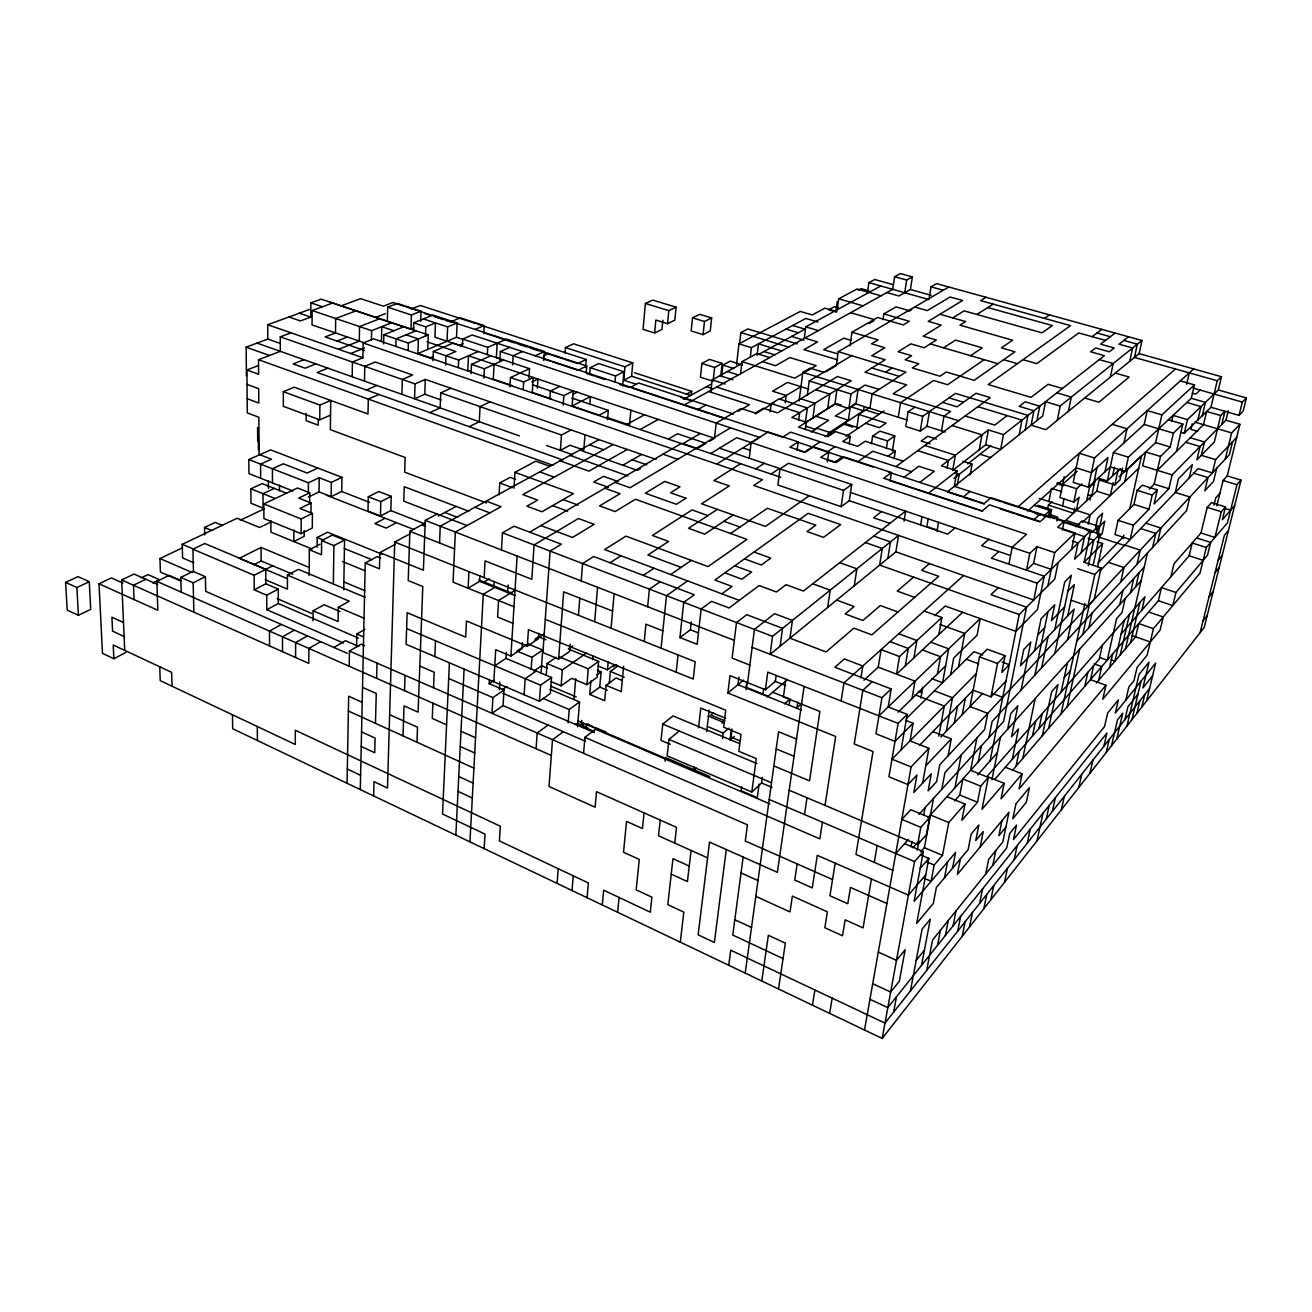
<?xml version="1.0" encoding="UTF-8"?>
<svg xmlns="http://www.w3.org/2000/svg" width="1312" height="1312" viewBox="0 0 1312 1312"><rect width="100%" height="100%" fill="white"/><g stroke="black" fill="none" stroke-linecap="round" stroke-linejoin="round"><path stroke-width="1.5" d="M365.359 597.386L298.414 569.375L287.443 575.115L287.426 589.137L265.155 579.642M293.872 529.95L293.839 541.544L304.22 536.296L304.253 530.524M295.577 657.509L295.626 642.601L307.451 635.877M301.104 533.672L301.17 518.962L312.42 513.418L312.305 528.031L301.104 533.672L263.909 518.519L263.827 503.923L297.512 487.982L309.73 492.804L309.665 503.595M306.188 413.411L306.155 420.66L318.209 425.137L318.258 419.692M308.369 493.017L308.435 482.816L319.21 477.716L331.346 482.422L341.94 477.338L341.727 491.508L331.165 496.658L319.078 491.918L308.336 497.1M309.156 575.574L309.337 549.728L320.062 544.201M288.902 316.996L300.432 320.932L310.78 317.11L310.878 302.859L321.128 299.152L428.27 334.888L427.745 349.386M332.69 303.006L312.141 310.55L312.043 324.917L364.457 342.842M310.993 513.878L311.059 502.988L298.71 498.084L309.73 492.804M313.043 620.871L313.125 610.818L324.08 604.734L340.038 611.54M317.11 547.202L317.209 537.494L327.557 532.213L381.972 554.172M319.078 491.918L319.21 477.716M378.889 394.469L368.311 399.094L367.983 413.985L294.265 387.204L283.31 391.698L283.31 406.326L319.751 419.824L319.882 405.08L330.706 400.439L330.362 429.664L405.162 457.494L404.703 472.172L486.473 502.955M343.744 589.777L344.564 540.036L332.33 535.099L321.62 540.61L321.473 554.714L309.337 549.728M331.165 496.658L331.346 482.422M333.379 583.725L333.888 545.595L344.564 540.036M287.443 575.115L349.222 601.175L338.316 607.292L338.102 621.544L313.125 610.818M352.19 376.757L352.436 362.03L362.916 357.75L363.211 343.006L373.576 338.857L780.656 477.322M347.073 783.264L348.648 696.213L362.194 702.33M349.189 666.234L349.468 651.064L361.128 644.143L364.539 645.619M356.602 646.914L356.864 634.024L364.884 629.334M364.474 381.103L364.785 366.343L375.199 362.014L412.624 375.002L402.341 379.463L401.898 394.338M360.292 789.578L365.244 563.028L377.134 556.567L380.677 558.01M371.444 339.742L371.64 330.657L391.796 322.719M390.828 510.63L391.238 496.33L378.774 491.524L368.311 496.772L368 511.106L380.447 515.993L390.828 510.63L424.99 523.931M381.431 341.12L381.792 326.672L393.895 330.739M383.58 343.875L383.809 334.773L403.866 326.754M380.447 515.993L380.824 501.61L391.238 496.33M373.608 795.925L373.986 781.64L387.466 788.02L394.732 542.069L409.934 533.869M375.478 723.355L376.249 693.474L362.522 687.357M376.626 678.353L377.02 663.101M395.076 544.398L379.857 552.631L379.447 568.834L365.244 563.028M387.319 321.325L387.696 307.172L397.405 303.466L421.037 311.19L420.693 321.292M395.847 346.22L396.06 338.906L416.019 330.804M408.163 350.402L408.393 343.072L428.27 334.888M329.656 302.088L410.951 329.214L411.41 314.978L421.037 311.19M413.428 331.001L413.69 322.818L432.976 315.11L457.117 322.998L456.51 337.25L417.905 353.535L418.397 338.955L406.113 334.822M403.03 735.884L404.03 705.856L418.085 712.137L422.792 586.53L408.212 580.576L409.869 531.311L425.055 523.144M404.539 690.67L405.047 675.336M656.033 459.43L425.285 379.398L415.051 383.908L414.559 398.815L424.76 394.223L441.127 399.963M425.498 335.806L425.81 326.836L435.469 322.916L434.928 337.2L462.759 346.483M424.76 394.223L425.285 379.398M416.97 742.231L417.528 727.242L389.631 714.679M437.109 514.025L425.268 520.372L423.399 570.195L379.857 552.631M432.993 360.718L433.354 351.501L453.034 343.154L529.556 368.656L528.966 377.905M450.902 388.27L440.766 392.895L440.16 407.884L429.91 412.64M445.588 364.998L445.965 355.765L455.822 351.518L427.04 341.792M447.048 341.251L447.638 326.918L457.117 322.998M432.911 703.183L432.271 718.451L446.572 724.831M433.55 687.783L434.19 672.236L419.824 666.037M434.846 656.574L435.502 640.764M439.553 542.988L440.242 526.194L598.961 439.635M458.347 367.475L458.675 360.062L478.175 351.534M462.365 346.286L462.693 339.054L472.205 335.003L782.575 437.191L790.611 432.124L911.463 471.68M449.409 662.79L442.521 814.03L485.014 834.104L484.161 848.634M471.041 373.674L471.484 364.392L490.868 355.765M455.854 835.137L464.087 669.071M468.925 571.622L468.105 588.219L479.585 581.347L515.026 595.517M483.767 333.543L484.161 325.589L460.381 317.848L451.18 321.62M483.898 378.053L484.374 368.754L503.66 360.029M487.342 354.617L487.72 347.336L506.448 339.136L544.382 351.55L543.791 360.62M479.585 581.347L479.88 575.853M494.083 364.359L493.296 379.168L511.762 385.433M469.942 841.861L483.259 594.336L494.673 587.382M484.161 577.69L485.063 560.896L531.803 579.281L534.082 544.939L578.444 518.502L594.139 524.324L572.491 537.477L540.905 525.571M497.15 343.219L496.362 357.7L499.954 358.898M499.872 360.669L500.38 351.534L509.745 347.368M493.853 587.022L494.165 581.38M499.052 494.837L499.724 482.996L510.204 477.371L515.534 479.323M504.021 689.997L492.918 697.623L492.016 713.302L503.07 705.61L504.021 689.997L489.212 683.667L489.442 679.731M509.925 386.925L510.466 377.561L529.556 368.656M493.837 681.781L495.706 649.702L510.909 656.066L522.061 648.653L522.455 642.568M501.479 549.974L502.48 532.82L513.992 526.21L561.388 544.218L550.105 551.073L542.906 652.556L558.6 659.05L569.556 651.474L570.13 644.143M512.582 364.9L513.123 355.765L522.438 351.55M499.396 689.784L499.856 682.043M507.695 592.548L508.138 585.021M513.976 488.261L514.944 472.32L535.69 461.201L550.007 466.334M494.772 665.824L505.94 658.394L506.317 652.376M523.209 389.533L523.668 382.022L533.213 377.495L532.262 392.419L551.138 398.832M510.909 656.066L517.141 556.058M537.346 388.139L537.936 379.02L531.737 381.972M524.111 694.72L525.177 678.665L536.214 671.072M505.94 658.394L551.548 677.5L550.368 693.507L539.445 701.28L406.08 644.29L407.146 612.704L465.678 637.156L466.465 620.986L527.342 646.144L528.441 629.645L725.733 710.186L723.634 727.209L741.001 734.376L738.836 751.3L756.253 758.582L751.809 792.022L667.168 755.86L668.94 739.427L679.222 731.014M531.147 669.169L531.95 657.312L542.709 650.03L527.785 643.864M549.843 398.586L550.351 391.042L559.798 386.417M538.838 633.27L538.461 638.731L527.342 646.144M541.052 673.564L542.709 650.03M536.083 748.709L537.198 733.047L548.039 725.077M539.445 701.28L540.593 685.176L551.548 677.5M565.029 353.223L565.439 347.565L573.524 343.81L632.778 362.899L631.597 376.216L623.758 380.218L624.906 366.835L632.778 362.899M563.176 405.064L563.848 395.601L573.229 390.927L572.114 405.966L599.19 415.166L608.309 410.377L607.522 419.692M571.097 429.975L561.47 435.043L560.372 450.393L569.966 445.227L582.069 449.475M546.218 675.5L547.071 663.593L556.239 657.279M558.6 659.05L563.668 591.827L612.573 611.064M550.991 681.584L561.126 685.848L562.34 669.94L586.349 653.114M585.611 367.442L586.218 359.488L477.748 324.179M586.218 373.166L586.759 365.999L538.018 350.042M583.791 450.082L584.988 434.78M589.76 373.69L590.22 367.688L598.698 363.555L623.905 371.772L622.692 385.794M589.859 404.014L590.449 396.634L572.114 405.966M568.145 723.01L569.228 709.53L579.56 701.936L549.892 689.39M557.059 883.402L558.223 868.708M578.461 615.262L579.822 598.174M581.2 580.937L582.577 563.537L593.696 556.518L694.294 594.762L683.732 602.306L679.928 637.566L697.164 644.34L701.149 608.981L711.612 601.339L729.095 607.981L759.107 585.546L776.458 591.991L786.019 584.676L803.42 591.072L905.657 511.09L904.017 521.159M574 699.64L575.689 678.648M577.526 726.75L579.56 701.936M581.757 720.354L581.282 725.93L584.102 723.798M582.61 726.897L582.938 722.912M561.126 685.848L571.704 678.304L586.94 684.667L588.268 668.808L598.649 661.412L568.293 648.981L572.737 645.93M571.999 890.52L573.246 875.793M583.578 753.285L584.922 737.36L595.566 729.226L769.701 803.83M594.68 621.724L597.583 587.3M615.033 382.022L615.541 375.97L623.905 371.772M621.724 680.288L616.082 677.96L606.078 685.323L604.717 700.723L589.76 694.458L590.892 681.01M592.696 659.674L593.024 655.77M598.649 661.412L597.288 677.172L586.94 684.667M589.76 694.458L599.781 687.094L601.126 671.81L597.419 670.284M587.071 897.703L588.383 882.96L499.413 840.91L500.315 826.232L295.331 730.259L295.282 744.462L160.228 680.649L159.752 666.791M611.048 628.251L614.114 593.729M598.026 665.906L607.472 669.792L608.161 661.953M629.53 425.072L630.859 410.197M609.244 683.667L610.326 671.482L617.968 665.922M654.639 333.002L655.836 320.062L667.546 323.67L674.827 320.161L676.106 307.172L652.802 300.104L645.389 303.482L643.06 329.378L654.639 333.002L661.953 329.443L662.839 320.259M623.61 666.217L621.232 691.604L606.078 685.323M602.274 904.952L603.668 890.176L650.293 912.201L651.9 897.195L636.156 889.815L639.288 859.458L623.512 852.21L626.546 821.378L642.47 828.544L644.077 812.882M667.546 323.67L668.792 310.616L676.106 307.172M617.608 912.266L619.067 897.457M644.241 641.47L645.93 624.184L662.855 630.842M647.652 606.751L649.374 589.137L660.133 581.774M692.506 317.848L691.162 330.952L703.084 334.642L710.235 331.018L711.645 317.947L699.722 314.339L692.506 317.848L704.478 321.489L711.645 317.947M661.068 648.177L666.48 595.697L687.603 580.904M691.326 394.928L691.703 391.337L634.467 372.739M703.084 334.642L704.478 321.489M739.378 743.527L672.974 715.926L662.757 724.109L661.035 740.394L670.137 744.265M720.862 375.166L722.174 363.408L709.48 359.406L701.887 363.424L700.428 377.184L713.121 381.251M665.053 761.157L665.43 757.549L709.89 776.573M660.231 820.082L658.526 835.793L707.594 857.884M676.188 672.154L678.058 654.934M710.874 391.845L712.186 379.873L742.33 363.375M713.334 379.283L714.63 367.458L722.174 363.408M679.928 637.566L690.424 629.776L691.276 622.036M709.382 441.34L714.515 438.274L716.204 423.054L741.149 408.458L755.335 413.067L763.354 408.294L777.573 412.886L837.4 376.544L851.193 380.792L791.89 417.528L806.339 422.185L805.322 429.713M721.6 376.593L722.879 365.064L730.194 361.128L742.674 365.031M674.745 843.091L676.516 827.347L596.501 791.677L595.123 807.224L549.006 786.462L552.516 739.738L563.291 731.686M736.524 364.851L738.951 343.842L800.238 311.436L812.259 314.962L824.92 308.156L836.908 311.666M739.542 343.924L740.854 332.592L747.873 328.935L797.319 343.924M578.002 720.878L693.589 770.374L694.032 766.536M698.525 727.766L700.805 708.086L725.815 718.353M740.608 373.608L741.985 361.653L756.794 353.584L769.734 357.586M680.288 942.164L683.831 912.135L667.792 904.624L672.974 858.671L689.243 866.084M691.096 850.455L687.422 881.566L671.236 874.136M750.284 357.274L751.415 347.68L805.814 318.439L817.95 322.03M706.66 731.571L709.185 710.136M757.139 355.322L758.5 343.859L781.804 351.009M749.25 458.249L751.153 442.456L768.11 431.976L798.204 441.882L797.155 449.721M825.018 805.388L835.662 736.475L727.848 692.982L729.98 675.631L765.421 689.751L775.376 681.371L776.163 675.532M722.551 738.426L723.207 733.047L728.947 728.176M770.111 411.82L771.259 403.588L779.066 398.93L807.339 407.966L805.338 422.792M731.358 729.308L730.013 740.034L734.244 736.409M732.014 729.242L731.03 737.164L740.034 740.903M738.935 677.025L737.967 684.7L801.55 710.136M746.823 681.797L746.118 687.324L768.586 696.311M746.249 689.751L747.217 682.207M726.274 849.536L714.368 942.492L698.148 934.816L709.53 842.074L777.393 872.332L804.092 686.422M747.61 682.65L754.433 629.416L774.539 613.672L792.415 620.428L789.972 638.157L826.052 651.949L853.899 628.153L871.857 634.86L938.703 576.312L921.598 570.294L929.454 563.586M785.281 402.686L786.2 395.502L772.571 391.173L787.479 382.432L808.75 389.123M779.984 468.909L777.901 485.014L841.123 506.662L849.307 500.676L851.718 484.489L788.528 463.267L779.984 468.909L843.501 490.376L851.718 484.489M741.674 786.872L741.165 790.742L757.303 797.647L759.123 784.084M804.289 338.283L805.781 326.868L880.762 285.983M799.106 400.882L802.862 372.362L810.127 368.131L823.723 372.313M798.68 420.168L799.664 412.706L771.259 403.588M762.928 694.048L763.666 688.505M728.75 965.271L730.751 950.232L884.993 1023.098L1149.591 688.439M743.15 857.064L732.768 935.046L783.051 958.58M765.421 689.751L767.766 672.121L898.097 723.404L907.232 714.384L888.191 706.955L891.209 688.964L834.875 667.25L844.354 658.936L862.837 666.004L860.951 677.845M772.522 636.353L770.128 654.327L895.883 551.86L898.556 535.411L772.522 636.353L502.48 532.82M807.306 395.371L809.225 380.956L851.586 355.716M751.809 792.022L761.6 783.018L762.338 777.508M780.148 646.176L782.559 628.317L746.741 614.705L736.491 622.544L732.129 658.099L749.857 665.086M812.882 418.02L814.9 403.276L800.779 398.799M835.793 312.305L837.286 301.514M745.2 973.11L778.574 731.752L796.532 739.082M785.839 679.239L783.395 696.918L819.885 711.448L809.537 780.837L773.85 765.929M837.154 309.829L838.68 298.841L857.015 289.001L881.024 295.823M827.675 408.688L829.709 394.108L815.72 389.713M948.838 287L838.253 351.682L836.302 365.605L825.92 371.788M789.201 704.741L789.972 699.132L772.67 692.244M849.208 443.981L850.324 436.404L835.547 431.632L827.888 436.666L798.532 427.122L834.924 404.112L836.958 389.615M827.38 461.791L828.774 451.935L813.424 446.884L805.256 452.263L789.939 447.195L798.204 441.882M797.794 702.1L797.007 707.66L801.616 703.593M850.012 345.81L851.947 332.215L877.597 317.488L903.246 324.917L909.347 321.276L883.829 313.912L882.976 319.587M761.78 981.015L768.356 935.292L785.347 943.164L778.524 989.002M834.924 404.112L848.88 408.524L850.98 393.977L865.084 385.088L879.056 389.402M828.069 433.468L848.388 420.168L850.356 406.654L863.509 410.804L864.083 406.917M867.347 293.363L868.905 282.638L874.743 279.505L893.357 284.737M848.88 408.524L855.965 403.948L858.081 389.5M841.123 506.662L843.501 490.376M827.642 607.456L830.184 590.17L812.735 583.791M856.752 428.335L858.802 414.461L868.905 407.835M797.155 863.919L794.76 880.057L812.276 887.88L817.294 855.342L908.396 895.128L925.747 874.891M804.518 814.555L807.011 797.778M869.954 408.36L872.136 393.862L905.887 372.116L838.253 351.682M886.896 292.576L898.966 295.987L910.413 289.509L912.381 276.898L900.376 273.568L894.62 276.701L892.701 289.345L683.978 405.178M871.463 443.702L872.611 436.142L879.909 431.14L894.768 435.879L892.39 450.934M854.276 585.759L856.884 568.801L839.729 562.668M822.411 822.198L819.852 838.86L584.922 737.36M841.14 700.985L843.928 682.978L963.615 575.509M904.722 292.724L906.674 280.046L912.381 276.898M886.354 448.507L887.535 440.947L894.768 435.879M898.261 417.249L900.557 402.686L933.619 380.48L947.641 384.728L984.18 359.685M890.192 480.536L891.455 472.566L844.256 457.035L836.252 462.529L820.689 457.38L828.774 451.935M894.128 458.593L895.342 450.951L865.215 441.226L857.704 446.359L842.73 441.504L850.324 436.404M812.456 1005.172L814.883 989.97M835.17 863.148L829.955 895.768L847.814 903.722L850.504 887.453L886.912 903.525M914.923 407.146L908.117 411.804L905.756 426.498L920.253 431.074L926.977 426.269L929.404 411.64M1036.972 420.529L1039.76 406.195L1025.197 401.816L1019.26 406.343L1033.905 410.771L1031.134 425.186L1045.812 429.68L1139.128 353.633L1141.981 340.497L936.62 283.605L931.012 286.82L928.962 299.562L868.905 282.638M887.83 558.42L890.487 541.889L873.743 536.067M863.952 680.174L878.236 667.152L881.09 649.604L899.524 656.541L941.918 617.476L924.074 611.015M920.253 431.074L922.664 416.347L955.464 393.387L1027.968 415.412L1025.197 429.91M829.643 1013.372L832.169 998.153M891.209 688.964L881.926 697.738L875.957 733.785L895.014 741.378L913.103 723.273L905.592 720.321M920.68 524.702L922.024 516.633M899.524 656.541L896.555 674.122L962.631 612.294M941.491 430.844L943.984 416.166L950.56 411.46L893.16 393.748L906.608 384.892L865.051 372.214L885.157 359.75L871.693 355.7L884.813 347.746L871.562 343.793L878.056 339.923L851.947 332.215M928.256 518.568L926.879 526.588L937.768 530.294M905.313 665.938L908.298 648.456L889.979 641.617M871.43 878.991L863.066 927.896L845.141 919.827L842.501 935.784L824.838 927.748L827.38 911.84L792.366 896.063L790.004 911.906L755.81 896.358M874.284 862.378L877.154 845.584M898.097 723.404L888.946 776.802L907.97 784.576L916.94 775.097L913.824 792.497L931.258 773.834L928.142 790.841L936.62 781.64L939.753 764.732L1229.393 454.69L1232.591 441.668M913.923 657.87L916.908 640.502L898.72 633.778M947.116 468.154L948.428 460.496L917.744 450.639M936.981 531.196L938.539 522.209M901.082 749.939L907.232 714.384M912.004 698.64L915.038 681.174L878.236 667.152M1115.134 333.051L1100.604 344.154L1114.183 347.975L1109.296 351.796L1095.651 347.959L1090.633 351.796L1104.343 355.667L1003.434 434.616L988.395 429.942L941.426 465.858L957.038 470.893L954.332 486.342L1001.696 501.84M913.103 723.273L910.02 740.854L928.912 748.348L922.615 783.084M957.284 485.227L959.203 474.354L955.53 473.156M920.827 698.181L922.779 687.111M864.51 1030.002L911.102 766.897L928.912 748.348M938.884 634.516L941.918 617.476M970.158 474.96L972.094 464.202L963.008 461.283M937.44 673.86L940.524 656.705L922.385 649.965M979.293 449.737L981.966 434.862L952.086 425.531M911.069 846.863L912.07 841.32M924.812 445.473L955.333 455.231L952.676 470.45L985.722 444.735L988.395 429.942M232.47 714.778L232.667 728.718L882.189 1038.432L914.546 861.558L923.32 851.554L904.657 843.649M789.184 790.234L917.662 844.534L920.794 827.331L929.618 817.524L910.741 809.717L901.803 819.393L920.794 827.331M917.318 849.996L918.974 840.894M923.697 815.096L925.058 807.684M938.785 736.13L944.296 706.069L915.235 694.901M950.61 674.794L953.693 658.017L977.079 635.221L980.212 618.608L878.925 715.86M893.603 1012.208L896.457 996.808M923.32 851.554L914.103 901.36L955.595 852.423L952.512 868.265M929.618 817.524L926.452 834.629L917.662 844.534M920.794 851.8L924.402 847.7L933.521 798.385M946.28 731.325L952.496 697.738L934.39 690.834M958.531 666.955L964.73 633.466L939.868 624.414M1003.434 434.616L1000.679 449.442L985.722 444.735M921.45 855.244L928.83 858.392L916.662 923.484L933.34 903.394L936.358 887.519L968.125 849.635L971.224 833.973L978.867 824.969L975.751 840.549L983.262 831.595L980.162 846.962M941.836 789.266L944.952 772.604L984.574 729.652L987.756 713.351L970.011 706.578L979.49 656.869L987.165 649.194L1005.074 655.738L1001.794 672.4L1009.223 664.659L1002.138 662.052M948.1 755.81L951.266 738.836L932.848 731.62M954.316 722.945L957.432 706.332M962.237 714.696L965.353 698.181M910.413 990.937L922.09 929.158L930.339 919.105L921.5 965.419M946.92 796.679L964.992 804.026L948.756 822.558L942.492 855.342L934.193 865.034L931.126 881.287L923.878 878.171M1019.194 434.698L1021.966 420.119L977.916 406.671M954.956 787.741L961.204 754.99M954.513 800.943L959.761 795.023L962.86 778.967L980.687 786.118L988.346 777.393L970.618 770.324L976.899 737.967M926.682 970.372L932.52 940.081L1006.698 847.978L1009.732 833.415L1016.554 825.035L1013.504 839.532L1104.556 726.504L1107.64 713.056L1118.398 699.821L1115.315 713.138L1155.659 663.068L1146.59 700.985M944.509 877.81L947.576 861.886M1008.912 564.127L1012.159 547.366L1026.476 534.263L736.672 437.732L710.678 453.526M937.539 945.329L940.474 930.192M964.992 804.026L961.827 820.312L977.506 802.222L980.687 786.118M978.26 761.829L981.409 745.823M919.45 745.413L973.143 690.161L990.986 696.885L997.514 663.511L1005.074 655.738M945.362 935.522L948.314 920.466M960.384 858.868L957.317 874.481L1008.977 812.243L1002.827 841.91L988.674 859.311L985.656 874.12M988.936 737.557L992.102 721.485L1186.655 510.532L1189.869 497.002L1175.29 492.459L1178.455 478.864L1192.346 464.579L1189.18 477.962M953.053 925.878L956.022 910.905M1036.939 546.661L1029.838 553.336L1026.509 570.146L1033.61 563.356L1036.939 546.661L1054.684 552.614L1074.987 532.984L1057.587 527.26L1064.262 520.979L1047.107 515.386L1040.334 521.569L989.445 504.825L982.262 510.909L883.698 478.257L891.455 472.566M1057.275 420.332L1060.129 406.048L1141.981 340.497M990.068 760.944L1019.211 614.524L1054.717 579.1L1058.128 562.602M957.678 931.159L960.63 916.383M988.346 777.393L981.999 809.258L1004.188 783.362L986.968 776.507L1144.933 596.78L1141.817 610.228M991.938 779.738L1000.466 737.164M1048.862 501.496L1051.502 488.376L1061.818 491.672M1047.599 509.072L1048.403 505.087L1052.076 501.758M962.204 936.309L965.124 921.746M1068.444 411.246L1071.297 397.093L1056.849 392.829M1048.796 516.157L1049.928 510.483L1034.118 505.333M1050.092 517.043L1051.568 509.679L1038.087 505.3M1007.632 729.193L1010.798 713.531L1017.866 705.774L1011.552 736.77L1018.489 728.964L1012.274 759.271M1057.062 519.322L1090.928 530.392L1037.152 583.2L1033.758 600.01L895.883 551.86M969.519 926.961L972.454 912.463M1064.212 476.617L1059.932 497.609L1073.856 502.086L1079.104 497.199L1076.365 510.401M1021.064 690.079L1030.822 642.142L1023.737 649.522L1020.474 665.742L1074.118 609.063L1067.591 639.633M1056.882 520.946L1057.669 517.108L1048.846 514.222M979.67 903.345L982.655 888.782M1004.188 783.362L1001.04 798.811L1022.179 773.867L1005.353 767.241M1062.572 505.94L1064.114 498.412M1034.512 650.9L1041.121 618.723L1054.75 604.717L1051.42 620.691L1064.622 606.931M1047.845 585.956L1054.684 552.614M983.836 908.708L986.788 894.341M992.774 865.264L995.808 850.553M1001.942 820.722L998.858 835.695L1005.894 827.134M1062.392 530.032L1064.262 520.979M1016.029 766.29L1019.096 751.415M1034.873 675.106L1047.976 611.671M990.822 899.77L993.791 885.485M1073.856 502.086L1076.627 488.736L1081.875 483.915M1022.753 758.484L1035.217 698.542M1041.613 667.792L1048.124 636.533M1074.692 508.088L1073.626 513.271L1048.403 505.087M1022.179 773.867L1019.03 788.955L1105.95 685.29L1090.502 679.665L1093.618 665.692M1032.446 736.065L1035.562 721.223M1054.766 629.498L1064.754 581.872L1071.314 575.23L1054.799 653.507M1071.543 549.416L1074.987 532.984M1110.346 377.102L1113.199 363.539L1099.325 359.603M1004.5 882.32L1007.485 868.183M1094.503 457.97L1079.218 453.247L1073.216 482.373L1088.353 487.178L1094.503 457.97L1193.674 368.934M1086.68 500.676L1089.436 487.621L1094.503 482.914M1038.973 728.554L1042.089 713.794M1090.01 500.052L1091.125 494.837M1014.176 859.704L1017.177 845.518M1093.962 481.98L1097.029 467.515M1095.29 479.175L1091.748 495.92L1087.861 494.673M1042.318 735.72L1051.666 691.67L1057.997 684.536L1048.649 728.357M1067.771 615.771L1074.397 584.529L1067.952 591.154M1081.154 552.729L1084.565 536.641L1063.688 529.769M1088.255 524.259L1090.239 514.878L1039.153 498.363M1079.809 524.931L1065.787 520.356L1096.75 491.213L1099.505 478.273M1071.068 600.224L1087.976 606.062L1094.224 599.371L1101.08 567.965L1084.122 562.258L1090.928 530.392M1104.95 471.812L1108 457.494L1091.42 472.632L1076.201 467.859L1027.755 510.991M1129.763 361.276L1132.617 347.992L1119.021 344.187L1128.517 336.758M1027.263 843.157L1030.281 829.102M1095.651 527.309L1097.636 518.092L1102.638 513.205L1097.898 535.181M1061.096 692.162L1067.427 662.74M1088.271 565.702L1093.765 540.15L1088.156 538.314M1098.062 478.06L1107.279 480.946L1113.38 452.591L1144.212 424.465L1147.295 410.574L1161.874 414.871L1194.428 384.892L1180.357 380.89M1096.52 533.804L1098.16 526.178L1081.957 520.913L1075.873 526.752M1061.031 713.941L1084.893 603.536M1093.175 565.226L1099.932 534L1083.22 528.539M1112.592 475.944L1114.495 467.17M1113.166 482.554L1110.362 495.526L1096.75 491.213M1036.988 840.861L1043.007 813.161M1087.976 606.062L1094.831 574.459L1101.08 567.965M1100.276 480.323L1114.823 484.899L1117.84 471.024M1123.925 442.964L1127.008 428.778L1112.215 424.35M1067.099 706.889L1079.645 649.161M1082.843 634.434L1089.337 604.619M1097.586 566.653L1102.605 543.529L1097.111 541.725M1122.58 468.122L1119.989 479.962L1114.823 484.899M1046.205 819.196L1049.223 805.355M1088.829 627.858L1092.06 613.098M1088.353 487.178L1110.329 466.826L1125.253 471.451L1128.386 457.183L1191.312 398.307L1194.428 384.892M1052.339 811.439L1055.373 797.663M1124.81 481.619L1127.615 468.843M1118.103 520.339L1114.987 534.542L1130.19 539.511L1133.388 525.259L1149.017 509.171L1152.231 495.05L1157.299 489.901L1142.293 485.227L1137.143 490.311L1133.994 504.398L1118.103 520.339L1133.388 525.259M1084.778 686.324L1087.878 672.285M1061.342 809.783L1064.36 796.236M1123.088 538.592L1123.859 535.132M1129.681 508.99L1141.555 455.608L1119.251 476.781M1102.392 645.176L1099.259 659.182L994.742 779.459M1098.652 680.321L1101.736 666.594L1094.159 663.872M1120.727 582.02L1123.974 567.538L1108.312 562.307M1125.253 471.451L1155.626 442.603L1161.874 414.871M1119.792 604.537L1122.99 590.351M1078.743 787.577L1081.76 774.228M1109.575 667.48L1112.658 653.901M1125.22 598.518L1122.039 612.507L1116.61 618.608L1107.23 660.198L1099.686 657.509M1105.95 685.29L1102.802 699.181L1160.103 630.137L1163.236 616.984L1148.672 611.999M1149.246 489.097L1154.199 484.128L1160.497 456.445L1170.206 446.982L1173.371 433.124L1182.834 424.055L1168.352 419.791M1124.236 620.33L1114.938 661.182L1111.215 659.854M1130.567 592.565L1133.765 578.526M1136.979 564.39L1140.226 550.138L1124.827 545.087M1089.96 773.26L1092.962 760.058M1171.731 421.218L1173.059 415.396L1187.458 419.61L1218.323 389.976L1221.488 376.724L1139.128 353.633M1157.299 489.901L1154.084 503.956L1168.894 488.704L1172.108 474.878L1225.949 420.234L1228.212 410.869M1120.218 654.983L1129.517 614.311M1135.831 586.71L1139.029 572.737M1125.434 648.85L1147.459 553.041M1186.671 384.219L1189.279 372.87M1103.884 746.249L1106.918 733.064L887.814 1007.632L869.954 999.268M1130.567 642.798L1139.866 602.536M1152.592 547.465L1155.823 533.443L1140.669 528.556M1106.213 752.514L1109.23 739.492M1176.503 451.377L1182.834 424.055M1157.643 541.987L1160.874 528.031L1145.819 523.193M1111.494 745.774L1117.545 719.747L1122.744 713.22L1116.709 739.132M1180.702 432.173L1184.293 433.239L1187.458 419.61M1125.794 700.132L1128.878 686.93L1134.011 680.616L1137.11 667.398L1147.18 655.147L1153.428 628.661L1200.037 573.098L1206.302 547.514L1227.474 522.816L1236.97 484.702L1241.037 480.126L1227.212 475.928L1223.079 480.471L1216.831 505.891M1192.231 423.809L1190.919 429.385L1197.823 431.418M1124.86 719.714L1127.877 706.774L1137.963 694.146M1197.872 420.02L1201.021 406.589L1186.835 402.489M1126.926 726.094L1139.078 674.384L1149.033 662.166L1142.916 687.947L1152.608 675.795M1012.618 770.259L1158.381 600.699L1161.464 587.612L1175.946 592.466L1207.499 555.222L1210.648 542.446L1196.642 537.953M1202.284 415.724L1205.433 402.358L1191.312 398.307M1131.928 719.698L1141.014 681.24M1136.881 713.384L1139.882 700.706M1184.293 433.239L1210.943 407.278L1217.241 380.742L1221.488 376.724M1170.927 576.739L1174.027 563.684L1200.988 533L1207.22 507.367L1211.517 502.594L1225.49 506.957L1222.325 519.765L1234.707 505.481M1141.768 707.135L1144.769 694.54M1175.946 592.466L1172.797 605.586L1158.381 600.699M1221.767 424.481L1224.949 411.312L1220.701 415.543L1214.371 441.914L1196.856 459.922L1200.037 446.523L1185.736 442.242M1121.12 634.04L1189.131 555.78L1192.231 542.971L1206.302 547.514M1236.708 437.322L1215.584 459.626L1212.37 472.91L1198.168 468.597L1100.358 570.605M1216.716 468.269L1213.518 481.389L1204.793 490.868L1207.991 477.601L1193.707 473.238M1213.977 505.153L1215.748 497.888L1219.947 493.23M1225.211 459.167L1231.64 432.911L1239.922 424.284L1225.949 420.234M1210.943 407.278L1239.036 415.379L1242.3 402.095L1246.4 397.946L1218.323 389.976M1227.212 475.928L1239.922 424.284M1246.4 397.946L1243.153 411.148L1239.036 415.379M1225.49 506.957L1221.275 511.762L1214.928 537.444L1200.988 533M1200.103 632.696L1224.358 535.345L1228.442 530.524M1241.037 480.126L1204.219 627.431L882.189 1038.432M1203.071 620.806L1207.188 615.59M916.202 960.335L924.419 950.118M1209.041 596.78L1213.157 591.679M1215.109 572.442L1219.209 567.456M1218.176 560.158L1222.276 555.222M1096.422 682.945L1135.651 636.828L1138.718 623.577L1153.428 628.661M920.22 868.314L928.83 858.392M912.84 847.798L917.744 842.271M977.67 774.9L997.333 752.76M1064.245 677.517L1070.412 670.58M895.752 853.538L908.412 839.483M928.043 817.671L1141.046 580.921M918.908 814.44L1003.631 721.42L1026.542 607.21L990.937 594.68L998.383 587.645M1076.775 641.092L1144.244 567.03M925.747 765.798L951.266 738.836M990.986 696.885L1005.96 681.059M940.819 737.016L982.688 693.343M1037.808 634.877L1044.664 627.726M1098.128 562.815L1122.531 537.658M976.292 673.597L891.963 759.172L911.102 766.897M1084.122 562.258L1102.605 543.529M1098.341 537.592L1102.047 533.886L1104.802 521.192L1096.11 529.769M1099.932 534L1074.692 559.174L1078.103 542.988L1072.38 541.085M906.494 718.418L973.963 651.687L982.737 654.918M1157.332 470.336L1203.514 424.662L1206.63 411.476L1220.701 415.543M1098.16 526.178L1092.174 532.098L1086.73 530.31M898.13 712.17L945.64 665.873M1082.433 522.406L1138.75 468.187M1107.279 480.946L1120.415 468.597M1200.119 390.074L1195.74 394.158L1192.264 393.157M872.25 681.65L862.82 690.325L854.243 743.97L873.005 751.53L855.965 854.456L892.783 870.364M934.636 615.689L945.198 606.046L1015.849 631.384L1037.48 609.473L1044.254 576.23L991.462 558.158L998.793 551.516M1043.663 516.206L1049.928 510.483M1048.911 512.106L1051.568 509.679M1033.692 519.88L1040.35 513.845M1062.654 484.292L1077.136 471.32M988.904 539.216L981.606 545.677L1010.338 555.452M1175.454 368.967L1017.735 507.088L1003.483 502.43M784.51 703.872L789.972 699.132M693.589 770.374L696.295 768.061M913.611 577.116L897.244 591.105L914.661 597.37M767.159 696.934L786.856 680.19M722.01 723.158L724.782 720.829L710.743 715.056L713.515 712.777M955.185 527.834L947.674 534.132L849.307 500.676M727.848 692.982L743.658 680.042M969.994 491.459L963.074 497.1L977.178 501.758M953.939 478.486L972.094 464.202M967.731 463.907L990.609 445.982M928.338 493.345L957.038 470.893M881.549 511.647L873.53 517.764L889.946 523.39M919.81 482.39L934.324 471.287L918.761 466.219L904.066 477.207M1007.173 415.592L994.742 425.104L965.173 415.97M583.971 727.717L588.596 724.224M1092.092 336.659L1101.834 329.378M721.895 593.828L731.998 586.431L714.876 580.035L808.176 513.304L840.68 524.587L823.559 537.379L807.06 531.557L815.769 525.194L767.372 508.269L730.571 533.492M895.932 466.596L990.298 397.602L975.98 393.272L957.038 406.818L942.606 402.39M613.54 666.726L616.525 664.561M596.812 674.926L601.126 671.81M607.472 669.792L614.623 664.594M887.994 456.215L895.342 450.951M809.242 495.756L765.437 526.424L701.576 503.775L729.292 485.916L713.908 480.569L740.608 463.71M857.589 461.906L872.775 451.262L903.312 461.201M533.935 671.022L541.594 665.758L547.219 668.103M502.365 689.604L506.99 686.438M670.711 574.525L691.326 560.388M842.353 456.888L834.514 462.25L826.904 459.741M1044.434 318.373L1049.534 314.88M489.212 683.667L493.935 680.485M643.29 575.361L653.966 568.211M733.228 514.993L704.708 534.148L688.554 528.293L717.336 509.368M835.039 446.67L827.232 451.902L797.335 442.062M970.568 355.7L982.262 347.844L955.562 340.103L943.607 347.795M846.125 436.322L884.042 410.968M526.243 644.897L516.944 651.064L531.95 657.312M535.394 638.813L538.445 636.779L545.874 639.813M534.574 640.322L543.84 634.155M771.03 474.058L779.508 468.466L719.468 448.179M820.115 441.783L804.223 452.23L796.745 449.737M836.433 428.548L863.509 410.804M825.1 436.568L845.026 423.497L858.737 427.892M848.618 407.491L835.367 416.002L848.388 420.168M851.996 405.588L855.309 403.473M811.308 432.074L817.13 428.335L830.873 432.78M610.08 562.733L620.92 555.747M755.761 468.86L764.322 463.333M804.568 423.186L815.638 416.183L828.626 420.348L814.867 429.188L805.519 426.154M817.343 415.1L835.81 403.44L841.304 405.178M885.534 372.165L892.176 367.967M976.866 314.454L993.233 304.122M716.746 464.071L759.697 437.47L500.38 351.534M952.758 317.881L964.107 310.862L1041.99 332.822L1052.355 325.556L987.838 307.533M986.001 297.283L980.622 300.628L1070.543 325.638L988.198 384.547L1031.035 397.356L1048.124 384.285L1062.392 388.483M514.681 590.498L498.56 600.502L497.592 617.05L512.943 623.331M484.062 582.003L489.278 578.887M755.433 413.87L763.272 409.18M764.83 408.262L774.08 402.735M780.164 399.094L800.976 386.679M730.587 427.827L630.039 487.752L614.852 482.324M333.92 647.456L345.466 640.699L358.816 646.488M640.535 468.515L637.419 470.352L579.806 450.082M700.296 433.501L682.978 443.653L697.328 448.54L705.971 443.374L677.533 433.764L668.743 438.815M738.344 411.23L749.464 404.703L708.628 391.501M908.872 311.321L911.807 309.616M529.654 532.164L681.24 443.505M320.636 641.65L308.845 648.44L308.746 663.38L121.655 579.97L124.706 650.375M883.829 313.912L896.047 306.893L908.658 310.501M622.839 465.219L641.601 454.428M869.249 323.49L873.89 320.817M627.284 449.458L588.924 471.123L560.093 460.84M697.689 409.688L705.938 405.014M294.38 630.154L282.506 636.812L282.506 651.687M613.065 444.522L522.816 494.608L537.641 500.102L526.899 506.17L541.922 511.762L573.426 493.64L514.944 472.32M640.6 429.254L658.312 419.414M281.408 624.479L269.485 631.072L269.534 645.898M683.552 399.324L711.022 384.219M758.631 354.47L804.945 329.148L792.694 325.491M686.356 394.272L691.703 391.337M626.693 424.514L644.536 414.789M438.306 516.026L456.182 506.416M858.278 290.231L861.213 288.64L869.02 290.854M278.292 603.504L278.275 589.088L266.713 595.222L266.779 609.703L278.292 603.504L358.406 638.075M395.617 523.111L386.204 528.08L374.855 523.586L384.301 518.666M272.699 565.816L254.118 575.279L254.233 589.842L265.828 583.791L278.275 589.088M122.951 583.086L111.389 577.92L99.023 583.791L102.467 653.343L113.849 658.722L125.936 652.441M630.203 387.45L638.764 383.022L733.523 414.051M253.954 564.619L261.154 560.962L292.658 574.23M307.877 566.932L261.072 547.432L239.26 558.322L286.36 578.231M181.204 592.106L180.794 577.411L193.159 582.807L205.394 576.69L205.705 591.351L347.303 653.327M573.508 394.01L577.165 392.173M180.794 577.411L193.077 571.36L205.394 576.69M99.023 583.791L157.834 610.277L156.866 581.364L169.166 575.361L181.253 580.642M270.075 522.373L259.579 527.473L237.128 518.273L182.22 544.316L182.598 557.944L193.914 562.799M311.059 502.988L299.923 508.416L312.42 513.418M469.22 426.646L479.306 421.726L480.077 406.622L490.048 401.849M152.7 582.938L159.441 579.642L148.026 574.607L141.253 577.87M145.796 579.264L133.463 585.234L134.037 599.568M586.759 365.999L577.985 370.263L552.434 361.833M78.425 615.328L90.708 609.358L89.282 581.708L78.015 576.624L65.6 582.397L67.224 610.129L78.425 615.328L76.883 587.53L65.6 582.397M121.655 579.97L134.021 574.066L157.653 584.512M586.218 359.488L577.69 363.588L565.259 359.504M193.454 571.753L192.913 549.187L204.754 543.512L265.762 569.293L265.828 583.791M179.711 580.544L160.408 572.098L159.949 558.535L182.614 547.744M240.26 520.274L264.302 508.81M76.883 587.53L89.282 581.708M204.672 534.984L204.508 527.457L215.234 522.406L222.564 525.44M274.257 488.392L262.99 493.656L263.072 508.138L250.986 503.25L250.871 488.818L262.17 483.603L286.442 493.23M317.832 468.056L307.156 473.042L283.31 463.792L272.42 468.745L272.453 482.914M543.365 356.028L548.728 353.551M535.23 355.749L544.382 351.55M292.871 490.983L248.968 473.632L248.837 459.528L270.649 449.885L341.94 477.338M319.751 419.824L330.526 415.117M366.376 390.008L376.856 385.482M430.238 357.717L433.501 356.323M459.233 345.318L463.005 343.695M475.059 329.427L484.161 325.589M327.869 368.164L317.209 372.493L562.815 459.987M350.714 353.518L364.506 347.959M410.951 329.214L414.149 327.918M315.848 363.9L305.155 368.196L293.183 363.932L303.925 359.685M338.594 349.32L359.291 341.087L359.57 326.573L379.808 318.718M337.036 341.038L347.352 337.004M411.164 309.042L420.299 305.466L475.813 323.539M259.12 455.362L258.89 417.265L247.296 412.903L246.902 370L257.857 365.753M375.626 317.422L385.351 313.666M246.902 370L258.612 374.264L258.513 359.718L280.309 351.337L280.292 336.84L291.018 332.805M356.077 310.813L335.692 318.504L335.495 332.936L325.13 336.938L364.556 350.534M246.41 375.855L246.148 347.172L267.796 339.07L279.341 343.137M341.038 305.893L360.57 298.644L383.416 306.172L392.928 302.531L404.408 306.303M267.796 339.07L267.73 324.736L309.55 309.452M894.62 276.701L906.674 280.046M931.012 286.82L943.295 290.247M1096.996 333.002L1110.346 336.708M1123.794 340.448L1137.324 344.22L1134.486 357.438L1217.241 380.742M1105.508 340.415L1078.759 332.936L1036.759 363.637L1022.999 359.652M910.413 289.509L931.094 295.315M914.595 307.024L927.24 310.616L950.118 296.988L962.614 300.481L928.224 321.374L941.13 325.081L923.172 336.216L936.358 340.054L924.124 347.778L910.823 343.859L898.146 351.714L911.594 355.7L905.198 359.734L918.794 363.801L912.381 367.934L939.982 376.216L946.247 372.001L974.111 380.332L1014.93 351.764L1001.433 347.86L1012.569 340.218L959.925 325.163L965.648 321.555L939.95 314.24M1193.182 388.09L1242.3 402.095M1115.282 373.067L1129.124 377.036L1098.915 402.243L1084.663 398.028M838.68 298.841L862.984 305.844M838.466 307.697L834.645 306.582L828.692 309.796L834.448 311.485M850.602 312.699L873.661 319.406M1003.647 359.668L1017.374 363.67M930.274 343.892L997.891 363.686M1194.806 422.12L1231.64 432.911M1190.263 437.765L1204.498 441.996L1201.316 455.346L1215.584 459.626M1144.212 424.465L1173.371 433.124M805.781 326.868L818.344 330.608M851.045 340.349L843.714 338.168L823.739 349.664L836.728 353.6M1060.129 406.048L1045.533 401.685L1042.745 415.937L947.33 491.918L961.319 496.526M786.019 329.066L798.319 332.756M1155.626 442.603L1170.206 446.982M804.879 338.086L817.638 341.924L803.961 349.648L837.466 359.849M791.612 336.43L804.043 340.185M871.84 368L899.31 376.347M1160.497 456.445L1145.77 451.968L1142.67 465.826L1172.108 474.878M645.389 303.482L668.792 310.616M740.854 332.592L788.709 347.172M1223.079 480.471L1236.97 484.702M949.068 397.864L963.434 402.243M1113.38 452.591L1128.386 457.183M738.951 343.842L751.415 347.68M763.978 351.55L774.818 354.88M802.862 372.362L958.678 420.726M762.436 361.636L775.54 365.704L789.922 357.569L816.162 365.638L794.793 378.151L741.985 361.653M1154.199 484.128L1168.894 488.704M1225.457 508.58L1230.623 510.188M809.225 380.956L850.98 393.977M908.117 411.804L922.664 416.347M1207.22 507.367L1221.275 511.762M1137.143 490.311L1152.231 495.05M855.965 403.948L907.199 420.053M926.977 426.269L945.148 431.992M722.879 365.064L733.621 368.459M865.576 410.016L879.089 414.28M701.887 363.424L714.63 367.458M727.455 371.526L738.525 375.019M858.802 414.461L886.076 423.087L879.352 427.679L865.608 423.3M936.506 439.061L927.699 436.289L921.188 440.996L930.028 443.817M980.08 454.231L990.708 457.609M1133.994 504.398L1149.017 509.171M1057.439 482.636L1076.627 488.736M719.862 375.675L732.834 379.791M1056.832 483.636L1063.671 485.817M712.186 379.873L725.208 384.039M843.321 424.038L852.915 427.105M872.611 436.142L887.535 440.947M716.614 387.056L771.013 404.555M706.545 386.679L711.94 388.418M565.439 347.565L624.906 366.835M1189.131 555.78L1203.17 560.339M631.597 376.216L690.866 395.535M1055.209 518.716L991.036 497.707L984.082 503.546L888.454 472.058M406.343 306.926L415.986 310.091M417.938 310.731L536.231 349.451M1019.539 507.678L1050.207 517.732M1062.999 521.914L1081.383 527.932M424.448 313.388L430.172 315.257M433.993 316.52L443.604 319.652M445.522 320.292L451.328 322.194M483.964 332.887L490.737 335.101M492.426 335.659L502.66 339.004M504.366 339.562L514.648 342.94M518.092 344.056L526.735 346.893M530.212 348.024L538.904 350.878M544.152 352.6L563.488 358.93M590.22 367.688L615.541 375.97M680.436 397.241L691.801 400.964M1034.824 513.304L1040.121 515.042M623.758 380.218L635.844 384.17M1098.587 537.002L1124.761 545.595M387.696 307.172L411.41 314.978M423.399 318.931L447.638 326.918M829.118 452.525L872.956 466.957M1000.482 508.958L1015.176 513.796M1017.013 514.402L1039.301 521.733M543.414 358.865L550.63 361.243M632.105 388.09L709.759 413.657M711.481 414.231L725.388 418.807M978.949 502.332L984.279 504.087M587.071 373.658L594.303 376.036M596.124 376.642L605.242 379.644M619.904 384.482L629.153 387.516M413.69 322.818L425.81 326.836M462.693 339.054L487.72 347.336M889.569 480.504L977.014 509.482M978.85 510.089L982.524 511.303M456.51 337.25L463.448 339.562M310.878 302.859L322.49 306.762M714.515 438.274L468.482 355.765L467.794 370.492L471.418 371.722M742.887 447.884L750.333 450.377M1077.759 568.703L1094.831 574.459M532.344 384.711L552.91 391.665M571.819 398.044L608.309 410.377M312.141 310.55L371.64 330.657M383.809 334.773L408.393 343.072M433.354 351.501L458.675 360.062M471.484 364.392L484.374 368.754M510.466 377.561L523.668 382.022M550.351 391.042L563.848 395.601M850.34 492.41L1029.838 553.336M606.439 417.216L627.595 424.416M299.284 313.191L310.78 317.11M417.905 353.535L433.796 358.93M1033.61 563.356L1051.24 569.359M363.211 343.006L762.42 479.716L753.678 485.456L1037.152 583.2M662.97 454.182L677.779 459.298M267.73 324.736L362.916 357.75M280.292 336.84L415.051 383.908M440.766 392.895L561.47 435.043M589.465 444.817L603.618 449.77M632.286 459.79L646.8 464.858M865.444 542.561L882.287 548.449L879.647 565.095L1019.211 614.524M1132.01 635.566L1150.296 641.945M257.037 343.104L519.372 435.896M546.596 445.522L572.508 454.69M570.015 455.428L627.89 475.928M246.148 347.172L269.485 355.486M618.231 481.586L603.52 476.338L593.631 482.012L608.424 487.326M707.89 515.567L692.047 509.909L652.392 535.46L668.579 541.43L647.948 554.992L681.108 567.391M723.88 521.274L739.984 527.03M258.513 359.718L552.992 465.35M604.783 488.212L620.035 493.706L599.568 505.907L615.115 511.582L635.418 499.249L746.922 539.38L708.037 566.604L625.955 536.132L604.635 549.597L739.279 600.388M539.773 471.91L554.254 477.158M754.023 552.024L770.767 558.108L761.304 565.013L744.478 558.863M897.966 611.982L880.336 605.554L862.853 620.494L845.174 613.95L854.096 606.505L836.679 600.109M283.31 391.698L319.882 405.08M563.078 499.593L578.084 505.104M247.033 384.416L258.71 388.696L258.792 403.03L247.164 398.7M734.769 565.8L751.694 572.032L741.936 579.182L724.913 572.852M979.49 656.869L997.514 663.511M499.724 482.996L512.205 487.605M930.7 642.175L948.724 648.833L942.574 682.748L931.864 678.698M552.582 505.628L567.653 511.204M966.304 659.264L978.67 663.839M486.211 501.118L501.036 506.694L455.346 532.049L453.066 582.167L513.976 606.734M992.216 693.376L1002.729 697.328M474.977 507.236L489.884 512.894M468.876 511.254L404.244 486.719L403.784 501.168L467.039 525.571M918.269 691.326L921.795 692.67M444.866 512.5L457.626 517.387M259.809 454.674L271.518 459.216L260.58 464.12L260.662 478.257M368.311 496.772L380.824 501.61M425.268 520.372L734.31 640.404M752.137 647.324L881.926 697.738M341.727 491.508L369.607 502.365M421.726 524.948L425.4 526.374M690.424 629.776L698.033 632.761M248.837 459.528L308.435 482.816M326.442 495.214L413.739 529.474M409.869 531.311L454.575 548.908M774.605 681.174L785.626 685.52M394.732 542.069L695.196 661.773L693.244 679.042L545.267 619.346M250.871 488.818L275.208 498.544M478.88 579.937L512.074 593.204M263.827 503.923L301.17 518.962M959.761 795.023L977.506 802.222M317.209 537.494L323.949 540.232M344.285 548.514L371.821 559.699M321.62 540.61L333.888 545.595M312.076 549.039L270.912 532.131L270.879 520.602M342.366 561.47L364.588 570.589M610.326 671.482L624.266 677.205M708.168 716.008L724.503 722.732M559.453 656.935L588.268 668.808M776.212 748.922L794.055 756.302M930.454 814.982L948.756 822.558M708.546 726.963L723.207 733.047M547.071 663.593L562.34 669.94M599.781 687.094L607.226 690.194M343.875 581.921L364.818 590.646M204.508 527.457L211.855 530.524M662.757 724.109L756.942 763.584M551.204 686.34L576.181 696.869M406.622 628.563L540.593 685.176M668.94 739.427L771.522 782.772M924.402 847.7L942.492 855.342M761.6 783.018L771.981 787.413M338.316 607.292L363.768 618.116M182.22 544.316L193.586 549.154M192.913 549.187L254.118 575.279M543.102 698.41L569.228 709.53M926.912 861.935L934.193 865.034M769.209 799.467L914.546 861.558M586.677 723.847L593.696 726.848M595.451 727.602L606.046 732.129M577.641 723.453L587.973 727.881M575.87 723.601L594.024 731.391M502.955 693.294L594.352 732.555M277.144 598.616L311.666 613.458M254.233 589.842L266.713 595.222M356.864 634.024L363.506 636.894M448.688 678.501L492.918 697.623M503.07 705.61L585.578 741.329M159.949 558.535L192.356 572.59M266.779 609.703L343.432 643.044M349.468 651.064L747.446 824.838L745.282 841.025L832.546 879.532M156.866 581.364L551.335 755.45M461.004 731.26L475.551 737.754M460.25 746.479L474.731 753.006M741.034 872.939L757.992 880.582M348.385 711.022L473.911 768.127M878.302 952.069L896.473 960.335L905.149 949.773L899.327 981.278L890.668 992.02L872.71 983.688M123.508 622.544L111.914 617.214L112.57 631.154L124.115 636.517M361.554 731.883L375.101 738.098L374.724 752.744L361.226 746.479M458.757 776.524L473.107 783.116M458.019 791.366L472.304 797.991M734.818 919.728L751.514 927.469M347.336 769.062L360.603 775.326M113.849 658.722L113.209 644.996L171.61 672.334L172.036 686.225M193.159 582.807L193.881 612.163M257.3 726.52L257.414 740.509M261.072 547.432L261.154 560.962M258.316 436.355L258.415 450.164M257.595 427.45L257.693 441.176M268.353 480.766L268.386 488.343M279.489 485.161L279.505 490.868M1015.898 803.895L1012.815 818.721L1026.345 802.255L1029.444 787.577L1015.898 803.895M685.963 498.232L676.352 504.3L645.34 493.214L664.725 481.438L680.01 486.834L670.465 492.738L685.963 498.232"/></g></svg>
